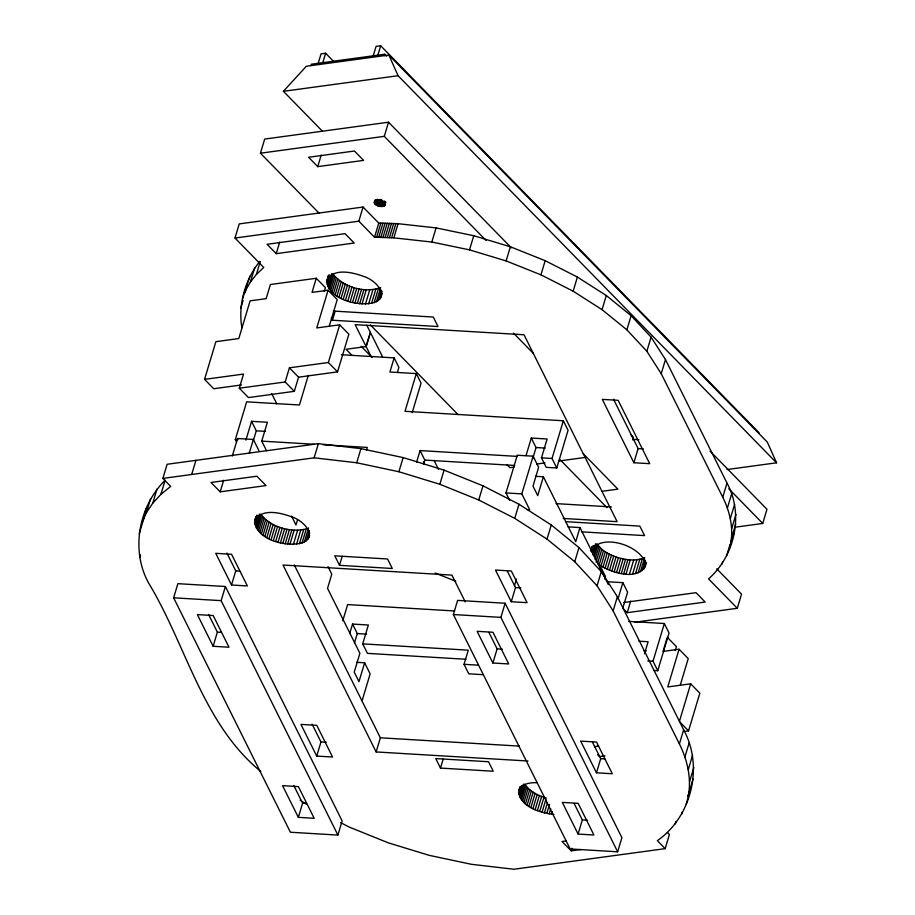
<?xml version="1.0" encoding="UTF-8"?>
<svg xmlns="http://www.w3.org/2000/svg" width="915" height="915" viewBox="0 0 915 915"><rect width="100%" height="100%" fill="white"/><g stroke="black" fill="none" stroke-linecap="round" stroke-linejoin="round"><path stroke-width="1.37" d="M259.78 261.393C245.22 279.578 237.831 304.695 241.926 327.799M729.747 547.433C734.31 530.54 730.364 512.64 722.759 497.245L661.225 373.697L646.848 351.291L626.867 329.812L602.059 309.659L573.156 291.199L540.937 274.832L506.132 260.924L469.509 249.864L431.823 242.04L393.827 237.843L374.521 237.237L358.829 221.178L234.995 238.037L239.238 223.9L363.061 207.042L378.764 223.1L398.071 223.695L436.066 227.904L473.753 235.727L510.376 246.775L545.18 260.683L577.399 277.062L606.302 295.522L631.11 315.675L651.08 337.155L665.468 359.561L727.002 483.109C744.032 514.127 734.871 556.046 708.542 578.886L737.284 608.281L741.527 594.144L716.742 568.798M141.848 522.991L146.389 512.732L152.759 503.193L160.88 494.397L165.123 480.249C138.748 506.281 130.445 550.155 148.653 583.118C186.271 645.075 202.57 723.879 260.775 771.437M686.204 804.079C692.907 784.132 688.549 762.367 679.399 743.941L613.13 610.888L597.049 585.783L574.734 561.719L547.021 539.107L514.745 518.382L478.739 499.967L439.852 484.275L398.894 471.74L356.713 462.773L314.142 457.82L162.881 478.408L167.125 464.271L318.386 443.672L360.956 448.636L403.138 457.591L444.084 470.138L482.983 485.819L518.988 504.245L551.265 524.97L578.978 547.582L601.292 571.646L617.373 596.752L683.642 729.804C703.795 766.427 691.534 816.912 657.37 840.668L665.171 848.651L669.414 834.514L667.458 832.513M254.622 520.967C261.335 507.825 280.631 512.732 291.759 516.884C301.241 519.468 317.574 533.937 304.329 542.046C288.865 548.497 252.174 539.907 255.399 518.393M326.735 280.596C333.449 267.454 352.744 272.373 363.873 276.513C373.354 279.098 389.687 293.566 376.442 301.687C360.785 308.481 320.559 298.507 328.279 275.449M553.918 814.384C539.884 813.138 514.859 805.303 519.789 787.14M245.289 292.628L246.775 284.759M143.426 519.754L146.091 508.854M139.183 533.903L143.037 521.047M146.389 512.732L150.632 498.595M152.759 503.193L157.003 489.045M319.358 213.469L260.443 153.205L264.687 139.069L388.52 122.21L511.348 247.839M139.766 557.487L140.533 554.913M241.56 384.952L213.71 388.738L204.56 379.37L215.871 341.672L238.804 338.55L250.115 300.841L266.162 298.656L270.405 284.519L316.27 278.274L325.431 287.642L324.265 291.496M310.906 65.64L311.329 64.233L384.712 54.237L386.645 56.215M242.532 298.896L249.978 276.067M240.794 308.081L243.104 300.372M191.692 474.485L195.936 460.348M245.746 290.204L250.378 282.037L254.622 267.901M318.214 63.295L321.039 53.871L325.626 53.242L333.62 61.419M250.378 282.037L256.394 274.443L260.249 261.587M322.801 62.666L325.626 53.242M276.239 253.649L267.077 244.282L345.047 233.668L354.208 243.035L276.239 253.649L279.704 242.086M173.633 597.804L177.876 583.667L225.387 586.504L342.141 820.938L337.898 835.075L290.398 832.238L173.633 597.804L221.144 600.652L337.898 835.075M294.321 391.323L285.16 381.967L289.403 367.819L298.565 377.186L294.321 391.323L248.457 397.568L239.295 388.212L243.539 374.063L204.56 379.37M236.528 441.911L235.338 439.543L246.65 401.834L299.434 404.99L308.321 375.367M220.172 491.835L211.022 482.468L256.886 476.223L266.036 485.591L220.172 491.835L223.649 480.261M317.745 166.633L308.584 157.266L354.448 151.021L363.598 160.388L317.745 166.633L321.211 155.058M232.296 456.013L237.545 438.514L253.386 439.452L258.899 450.546M245.895 440.172L251.556 421.323L267.386 422.261L261.736 441.122L266.471 450.626M249.338 452.925L253.386 439.452M253.455 440.252L256.292 430.816L251.556 421.323M373.251 55.804L376.076 46.379L380.663 45.75L759.13 432.852M377.838 55.175L380.663 45.75M316.27 278.274L312.026 292.411L328.085 290.227L337.235 299.594L329.16 326.529M384.289 55.655L384.712 54.237M221.144 600.652L225.387 586.504M213.138 646.276L197.365 614.594L213.195 615.543L228.979 647.225L213.138 646.276L217.381 632.139L208.54 614.388M231.518 585.005L215.746 553.323L231.575 554.273L247.359 585.955L231.518 585.005L235.761 570.869L226.931 553.118M255.228 519.217L255.994 516.643M254.484 522.842L256.417 516.415M326.598 282.472L328.531 276.044M256.269 517.627L257.046 515.065M328.382 277.268L329.16 274.694M254.816 524.844L257.515 515.843M326.929 284.474L329.629 275.472M255.628 526.937L259.483 514.081M327.742 286.567L331.596 273.711M256.429 528.332L260.672 514.196C271.069 527.326 290.272 532.816 306.308 528.881L302.064 543.018M328.542 287.973L332.786 273.825C343.674 287.367 364.33 293.418 380.686 287.539M328.085 290.227L316.773 327.936L339.694 324.814L348.855 334.181L337.543 371.879L298.565 377.186M257.412 529.728L261.656 515.591M329.526 289.357L333.769 275.221M258.579 531.1L262.822 516.964M330.692 290.73L334.936 276.593M259.929 532.45L264.172 518.313M332.042 292.091L336.285 277.943M261.427 533.777L265.67 519.64M333.54 293.406L337.784 279.269M263.097 535.058L267.34 520.921M335.21 294.687L339.454 280.55M358.829 221.178L363.061 207.042M486.128 240.531L384.277 136.346L388.52 122.21M264.904 536.293L269.147 522.156M337.017 295.922L341.261 281.786M266.86 537.482L271.103 523.334M338.973 297.112L343.216 282.975M333.426 311.066L433.275 317.036L438.01 326.541L332.454 320.227L335.153 311.237M268.941 538.603L273.185 524.455M341.055 298.233L345.298 284.096M271.126 539.644L275.358 525.507M343.239 299.274L347.471 285.137M374.178 202.684C374.715 197.526 386.016 200.694 384.803 205.406C381.429 208.185 372.233 205.292 374.956 200.111M374.361 203.096L375.127 200.522M273.368 540.593L277.611 526.457M345.481 300.223L349.724 286.086M374.635 203.519L375.791 199.653M375.001 203.931L376.156 200.076M375.287 204.205L376.442 200.351M375.608 204.468L377.152 199.333M337.543 371.879L328.382 362.512L339.694 324.814M375.951 204.72L377.495 199.584M376.328 204.971L377.861 199.825M275.678 541.451L279.921 527.315M347.791 301.081L352.035 286.944M376.717 205.2L378.261 200.053M377.14 205.406L378.684 200.271M377.575 205.612L379.119 200.465M378.032 205.795L379.965 199.367M378.501 205.955L380.434 199.539M278.023 542.206L282.266 528.069M350.136 301.836L354.38 287.699M378.982 206.104L380.915 199.676M379.462 206.23L381.395 199.802M379.942 206.333L381.864 199.905M380.411 206.401L381.955 201.266M380.88 206.458L382.424 201.311M280.402 542.858L284.645 528.721M352.515 302.488L356.759 288.351M381.349 206.493L382.882 201.346M381.795 206.493L383.339 201.357M382.218 206.481L383.762 201.334M382.642 206.435L384.186 201.289M383.225 206.321L384.769 201.186M374.521 237.237L378.764 223.1M383.728 206.161L384.895 202.306M282.792 543.407L287.036 529.259M354.906 303.037L359.149 288.9M384.174 205.955L385.329 202.101M384.529 205.703L385.295 203.13M384.803 205.406L385.856 202.158M376.614 237.248L380.857 223.111M285.183 543.83L289.426 529.693M357.296 303.471L361.539 289.334M378.73 237.282L382.973 223.134M287.562 544.15L291.805 530.014M359.675 303.791L363.918 289.643M314.142 457.82L318.386 443.672M380.846 237.317L385.089 223.18M289.906 544.356L294.15 530.22M362.02 303.986L366.263 289.849M297.524 519.846L295.98 524.993L291.542 516.071M382.973 237.374L387.217 223.226M385.124 237.431L389.367 223.294M293.349 544.425L297.592 530.288M365.462 304.054L369.706 289.918M387.285 237.511L391.517 223.374M296.551 544.219L300.783 530.071M368.665 303.849L372.908 289.712M389.447 237.603L393.69 223.466M299.457 543.739L303.7 529.602M371.57 303.38L375.813 289.231M391.631 237.717L395.875 223.58M374.178 302.648L378.421 288.511M393.827 237.843L398.071 223.695M304.329 542.046L308.572 527.909M376.442 301.687L380.297 288.831M306.228 540.856L309.316 530.574M378.341 300.486L381.429 290.204M307.737 539.45L309.659 533.022M379.851 299.079L382.161 291.37M366.046 346.568L370.415 332.419L382.481 356.736M308.801 537.837L309.579 535.264M380.915 297.466L382.081 293.612M356.713 462.773L360.956 448.636M366.526 449.997L367.292 447.424L323.075 444.781M341.375 354.723L394.159 357.879L389.916 372.016L416.314 373.594L421.049 383.099L412.162 412.722M431.823 242.04L436.066 227.904M339.511 565.333L334.776 555.828L387.56 558.985L392.295 568.49L339.511 565.333L342.21 556.331M397.35 372.531L398.894 367.384L394.159 357.879M416.314 373.594L405.002 411.304L563.343 420.774L568.078 430.267L556.766 467.977L546.209 467.348L541.474 457.843L547.136 438.994L531.295 438.045L526.045 455.544M342.793 620.747L347.631 604.586L454.629 610.98M349.713 633.489L352.538 624.064L368.368 625.014L362.717 643.863L367.453 653.367L465.884 659.258M398.894 471.74L403.138 457.591M298.347 817.347L282.563 785.665L298.404 786.614L314.177 818.285L298.347 817.347L302.591 803.198L293.749 785.459M316.727 756.076L300.944 724.394L316.784 725.343L332.557 757.014L316.727 756.076L320.971 741.928L312.129 724.188M469.509 249.864L473.753 235.727M354.448 642.993L357.273 633.569L352.538 624.064M416.611 462.155L420.077 450.58L517.089 456.379M423.656 463.939L424.812 460.085L420.077 450.58M356.701 662.323L364.616 662.792L358.966 681.652L354.231 672.148L359.892 653.287L327.536 588.345L331.779 574.208L327.993 566.602M362.066 700.821L370.14 673.886L364.616 662.792M506.132 260.924L510.376 246.775M439.852 484.275L444.084 470.138M527.989 761.017L376.122 751.936L380.365 737.799L294.23 564.875M540.937 274.832L545.18 260.683M478.739 499.967L482.983 485.819M453.382 614.537L457.626 600.389L505.126 603.237L621.891 837.66L617.648 851.796L570.148 848.96L453.382 614.537L500.882 617.373L617.648 851.796M509.621 500.253L505.984 492.933L517.295 455.235L533.125 456.185L538.649 467.268L532.999 486.117L537.723 495.621L543.384 476.772L535.469 476.303M573.156 291.199L577.399 277.062M483.04 674.675L468.777 673.817L464.042 664.313L468.286 650.176L362.717 643.863M527.063 509.563L529.705 509.724L521.813 493.883L533.125 456.185M514.745 518.382L518.988 504.245M532.804 458.324L536.03 447.549L531.295 438.045M440.492 768.085L435.757 758.581L488.541 761.738L493.276 771.242L440.492 768.085L443.192 759.084M500.882 617.373L505.126 603.237M556.766 467.977L552.031 458.472L563.343 420.774M514.47 585.772L516.483 579.035M492.888 662.998L477.104 631.316L492.945 632.265L508.717 663.947L492.888 662.998L497.131 648.861L488.919 632.391M511.268 601.727L495.484 570.045L511.325 570.994L527.097 602.676L511.268 601.727L515.511 587.59L507.299 571.12M602.059 309.659L606.302 295.522M547.021 539.107L551.265 524.97M626.867 329.812L631.11 315.675M568.101 526.868L579.973 527.578L575.729 541.714L543.384 476.772M574.734 561.719L578.978 547.582M646.848 351.291L651.08 337.155M591.902 546.77L590.747 550.624C601.681 532.724 640.809 545.477 645.681 563.766C640.168 582.809 608.727 572.275 597.552 563.446L601.795 549.297L596.786 543.865L593.32 555.428M518.496 792.882L520.418 786.454M590.987 551.23L592.531 546.083M518.828 794.883L521.527 785.882M591.708 551.939L593.641 545.512M519.64 796.976L523.494 784.121M592.52 554.033L595.608 543.75M520.441 798.372L524.672 784.235C529.705 791.475 538.089 795.512 546.278 798.097M521.424 799.767L525.668 785.619M594.304 556.823L597.781 545.26M522.591 801.14L526.834 787.003M595.093 559.488L598.948 546.632M523.929 802.489L528.172 788.353M596.042 562.119L600.286 547.982M632.665 439.875L633.443 437.301L630.446 434.248M525.439 803.805L529.682 789.668M527.109 805.097L531.352 790.949M599.222 564.727L603.465 550.59L601.795 549.297M528.916 806.332L533.159 792.196M599.943 569.507L600.709 566.945L605.444 576.439L604.678 579.012M601.029 565.962L605.273 551.825L603.465 550.59M633.878 462.738L602.31 399.375L618.151 400.324L649.707 463.676L633.878 462.738L638.11 448.59L613.496 399.18M597.049 585.783L601.292 571.646M530.872 807.51L535.103 793.374M602.985 567.14L607.228 553.003L605.273 551.825M661.225 373.697L665.468 359.561M532.953 808.631L537.185 794.495M605.067 568.272L609.299 554.124L607.228 553.003M535.126 809.683L539.37 795.535M607.24 569.313L611.483 555.176L609.299 554.124M537.38 810.633L541.623 796.496M609.493 570.262L613.736 556.126L611.483 555.176M539.69 811.491L543.933 797.342M611.803 571.12L616.047 556.983L613.736 556.126M542.035 812.245L545.889 799.39M614.148 571.875L618.391 557.738C626.878 560.106 636.428 561.341 644.698 557.578L640.454 571.715M544.414 812.897L547.49 802.615M616.527 572.527L620.77 558.39M546.804 813.435L549.503 804.445M618.917 573.065L623.161 558.928M549.194 813.87L550.739 808.734M621.308 573.499L625.551 559.362M551.573 814.19L552.34 811.616M623.687 573.819L627.919 559.683M613.13 610.888L617.373 596.752M618.014 598.822L622.863 582.661L607.583 581.746M626.032 574.025L630.275 559.877M629.474 574.094L633.718 559.957M632.665 573.888L636.909 559.74M622.749 608.315L627.599 592.165L622.863 582.661M635.582 573.408L639.825 559.271M638.19 572.687L642.433 558.539M623.641 602.539L696.04 592.68L705.202 602.047L627.232 612.661L630.698 601.086M642.353 570.525L645.441 560.243M643.851 569.119L645.784 562.691M644.926 567.506L646.47 562.359M580.899 849.52L571.166 850.836L571.944 848.274M578.086 834.068L562.313 802.386L578.143 803.336L593.927 835.018L578.086 834.068L582.329 819.932L574.128 803.45M596.477 772.798L580.693 741.116L596.523 742.065L612.307 773.747L596.477 772.798L600.709 758.661L592.508 742.191M644.48 653.859L648.117 641.735L638.876 641.186M653.79 670.489L657.748 670.729L653.013 661.225L664.336 623.515L628.662 621.388M666.875 638.567L663.02 651.423L679.079 649.238L688.229 658.606L680.154 685.529M657.748 670.729L669.059 633.02L664.336 623.515M675.259 650.508L676.425 646.642L667.264 637.286M722.759 497.245L727.002 483.109M679.079 649.238L667.767 686.936L690.699 683.814L699.849 693.181L688.538 730.891L684.363 731.451M727.379 508.065L731.623 493.928M730.353 518.531L734.585 504.394M731.703 528.596L735.935 514.459M721.901 564.292L722.667 561.719M731.485 538.249L735.729 524.112M726.533 556.126L730.01 544.562M690.699 683.814L679.376 721.523L688.538 730.891M679.399 743.941L683.642 729.804M684.912 756.991L689.155 742.854M688.286 769.584L692.529 755.435M734.596 527.28L762.733 523.449L766.976 509.312L710.063 451.095M675.293 823.877L676.071 821.304M689.59 781.65L693.833 767.513M681.664 814.327L682.43 811.765M688.869 793.168L693.113 779.031M518.633 790.995C520.932 783.492 530.403 782.497 537.082 782.691M730.776 541.989L733.99 533.296M687.611 796.347L690.448 789.942M322.354 131.142L283.41 91.317L306.319 66.269L388.875 55.026L767.342 442.128L776.538 462.807L726.99 469.555M256.394 274.443L263.737 267.443L234.995 238.037M160.88 494.397L170.682 486.403L162.881 478.408M283.41 91.317L398.071 75.705L776.538 462.807M260.443 153.205L384.277 136.346M289.403 367.819L328.382 362.512M239.295 388.212L285.16 381.967M514.161 467.108L509.952 467.679L506.967 464.626M536.613 464.054L545.031 462.91M559.054 461L585.714 457.363M583.347 453.817L601.956 491.321L617.888 489.148L583.141 453.611L524.043 334.764L355.134 324.665L371.25 356.793M634.564 622.269L737.284 608.281M594.464 746.64L598.627 746.08M605.009 755.824L599.451 756.579L597.621 754.703M566.179 840.908L562.016 841.48L571.166 850.836M665.171 848.651L513.898 869.25L471.328 864.286L429.146 855.331L388.2 842.795L349.301 827.103L340.62 822.654M633.18 439.349L638.887 439.68M638.11 448.59L643.394 448.91M256.292 430.816L265.522 431.377M536.03 447.549L545.271 448.098M235.338 439.543L237.98 439.692M261.736 441.122L314.52 444.278M541.474 457.843L552.031 458.472M424.812 460.085L514.688 465.46M505.984 492.933L521.813 493.883M556.091 503.627L611.449 506.933M563.205 518.439L617.133 521.664L601.956 491.321M565.653 521.664L639.825 526.102L644.56 535.607L581.791 531.855M235.761 570.869L239.719 571.097M515.511 587.59L520.784 587.91M357.273 633.569L366.503 634.118M643.611 650.691L646.253 650.851M217.381 632.139L221.339 632.368M497.131 648.861L502.404 649.17M647.74 660.905L653.013 661.225M464.042 664.313L478.305 665.171M380.365 737.799L519.457 746.114M320.971 741.928L326.243 742.248M600.709 758.661L604.678 758.901M302.591 803.198L306.548 803.439M582.329 819.932L587.613 820.24M616.047 556.983L618.391 557.738M435.208 573.053L455.83 581.288M300.154 800.236L306.136 804.079M728.786 488.724L762.733 523.449M513.498 333.106L533.445 353.51M560.026 459.616L606.954 507.631M370.312 324.848L458.083 414.632M622.658 607.972L627.232 612.661M361.185 346.316L372.096 357.468M351.989 355.386L346.042 349.301L366.172 346.556L370.415 332.419L366.732 325.122M579.973 527.578L608.372 584.605M434.019 460.348L438.468 469.303M423.405 461.698L424.674 464.26M331.264 317.86L332.454 320.227M465.232 601.83L451.93 575.123L283.021 565.035L376.122 751.936M271.721 393.667L276.799 403.858M388.875 55.026L398.071 75.705"/></g></svg>
